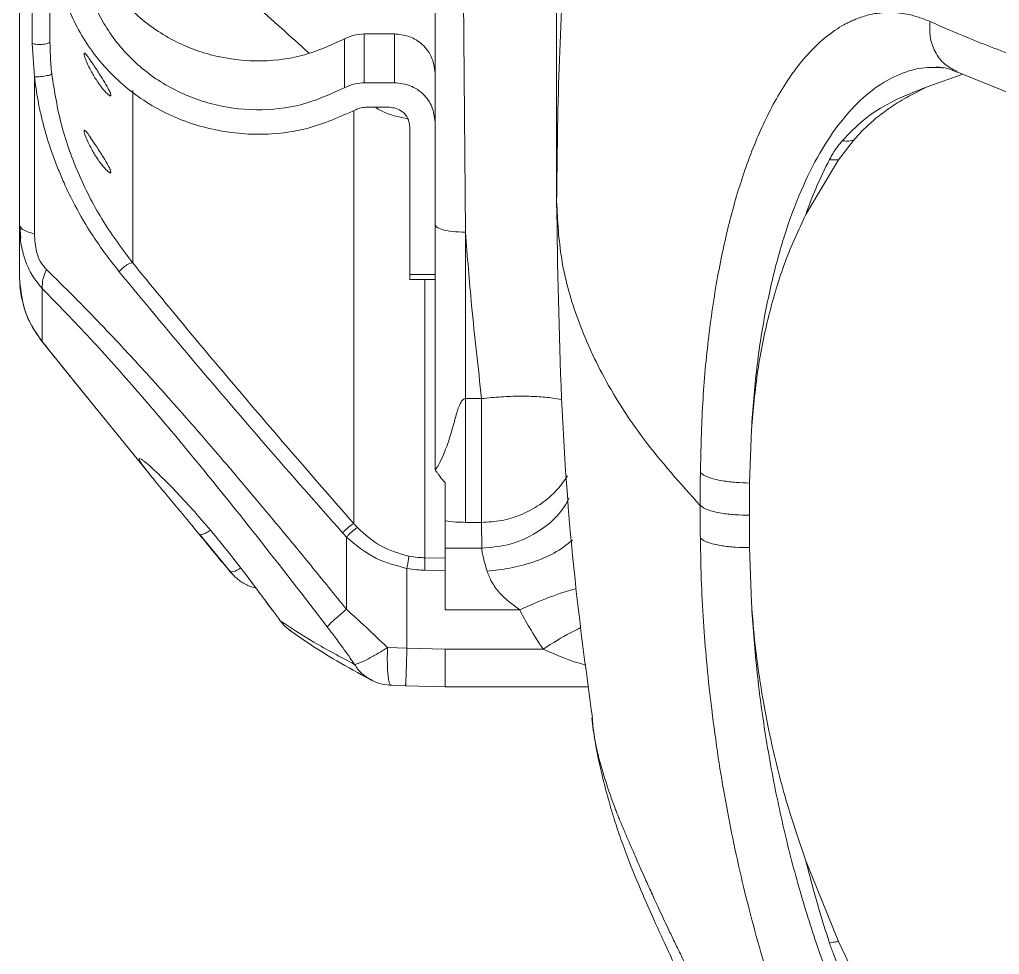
# Model space of a CAD drawing. Header units: millimetres. Extents: x 169 to 14583, y -399 to 10804.
# Drawn here: x 8996 to 9092.7, y 6290.1 to 6382.4 of the extents above; entities that cross this region are included whole.
import ezdxf

# ---------------------------------------------------------------- set-up
doc = ezdxf.new("R2010")
doc.units = ezdxf.units.MM
doc.header["$LTSCALE"] = 35

msp = doc.modelspace()

# ---------------------------------------------------------------- linework, layer by layer
at = {"color": 7, "linetype": 'Continuous', "lineweight": 18}
for p, q in [((8995.967, 6362.11), (8995.967, 6415.236)), ((8997.217, 6395.657), (8997.217, 6380.011)), ((8998.967, 6395.824), (8998.967, 6380.179)), ((9039.967, 6361.396), (9039.736, 6388.5)), ((9048.967, 6385.971), (9048.967, 6364.411)), ((9029.988, 6380.962), (9029.988, 6376.143)), ((9032.967, 6380.962), (9029.988, 6380.962)), ((9032.967, 6376.143), (9032.967, 6380.962)), ((8997.217, 6380.011), (8997.441, 6376.734)), ((9088.457, 6377.218), (9097.477, 6373.579)), ((8997.441, 6361.211), (8997.441, 6376.734)), ((9029.988, 6376.143), (9032.967, 6376.143)), ((9085.541, 6375.748), (9089.045, 6376.981)), ((9007.139, 6358.359), (9007.139, 6375.383)), ((9004.842, 6374.929), (9004.977, 6374.929)), ((9032.467, 6373.724), (9030.118, 6373.724)), ((9036.967, 6372.366), (9036.939, 6372.367)), ((9034.467, 6357.232), (9034.467, 6371.79)), ((9076.768, 6368.55), (9078.248, 6370.458)), ((9073.554, 6363.158), (9076.768, 6368.55)), ((9004.842, 6367.32), (9004.977, 6367.32)), ((8995.989, 6362.026), (8996.097, 6360.812)), ((9036.967, 6362.157), (9036.967, 6338.002)), ((9039.967, 6344.98), (9039.967, 6361.396)), ((9034.467, 6357.232), (9036.967, 6357.232)), ((9034.467, 6356.732), (9036.967, 6356.732)), ((9035.975, 6329.269), (9035.975, 6356.732)), ((8996.001, 6356.491), (8996.017, 6355.893)), ((8996.001, 6356.077), (8996.165, 6354.91)), ((8997.983, 6350.857), (9002.832, 6344.864)), ((9001.383, 6346.641), (9008.717, 6337.615)), ((9002.83, 6344.863), (9001.385, 6346.643)), ((9041.566, 6344.98), (9039.967, 6344.98)), ((9068.186, 6341.935), (9068.008, 6336.65)), ((9037.022, 6338.004), (9036.997, 6337.895)), ((9068.008, 6330.28), (9068.008, 6336.65)), ((9037.967, 6330.234), (9037.967, 6332.926)), ((9039.967, 6332.77), (9041.566, 6332.77)), ((9041.572, 6330.234), (9041.566, 6332.77)), ((9013.761, 6331.555), (9016.791, 6327.874)), ((9028.228, 6324.192), (9028.228, 6331.317)), ((9037.967, 6330.234), (9041.572, 6330.234)), ((9037.967, 6329.219), (9037.967, 6330.234)), ((9068.008, 6330.28), (9068.186, 6324.854)), ((9037.967, 6329.219), (9035.975, 6329.269)), ((9034.188, 6320.357), (9034.188, 6328.231)), ((9035.949, 6328.049), (9037.967, 6327.998)), ((9037.967, 6327.998), (9037.967, 6324.129)), ((9018.845, 6326.876), (9021.611, 6323.174)), ((9018.956, 6326.738), (9018.861, 6326.888)), ((9045.324, 6324.129), (9037.967, 6324.129)), ((9021.632, 6323.224), (9021.694, 6323.063)), ((9032.266, 6320.421), (9034.188, 6320.357)), ((9037.967, 6320.26), (9034.188, 6320.357)), ((9037.967, 6320.26), (9047.64, 6320.26)), ((9032.581, 6316.695), (9034.064, 6316.632)), ((9034.064, 6316.635), (9037.997, 6316.535)), ((9037.967, 6316.536), (9052.111, 6316.536)), ((9076.768, 6291.411), (9073.554, 6299.36)), ((9078.248, 6288.326), (9076.768, 6291.411))]:
    msp.add_line(p, q, dxfattribs=at)
at = {"color": 7, "linetype": 'Continuous', "lineweight": 18, "flags": 128}
for points in [[(9028.031, 6380.467), (9028.031, 6377.768), (9028.031, 6375.648)], [(9028.961, 6332.639), (9028.961, 6356.411), (9028.961, 6373.41)]]:
    msp.add_lwpolyline(points, dxfattribs=at)
at = {"color": 7, "linetype": 'Continuous', "lineweight": 18}
for points, knots in [([(9048.967, 6364.411), (9049.016, 6368.811), (9049.113, 6377.563), (9049.976, 6393.103), (9051.283, 6404.187), (9052.08, 6410.946)], [0, 0, 0, 0, 0.282916, 0.562699, 1, 1, 1, 1]), ([(9007.139, 6394.142), (9009.099, 6392.507), (9013.018, 6389.237), (9018.806, 6384.236), (9022.698, 6380.719), (9024.495, 6379.096)], [0, 0, 0, 0, 0.349959, 0.699942, 1, 1, 1, 1]), ([(9028.031, 6380.467), (9026.65, 6379.845), (9023.89, 6378.602), (9019.298, 6378.123), (9014.757, 6378.724), (9010.526, 6380.457), (9006.884, 6383.178), (9004.154, 6386.721), (9002.567, 6390.05), (9002.358, 6392.166), (9002.293, 6392.82)], [0, 0, 0, 0, 0.134285, 0.268571, 0.402856, 0.537141, 0.671427, 0.805712, 0.939998, 1, 1, 1, 1]), ([(9036.967, 6362.157), (9036.967, 6362.672), (9036.967, 6363.754), (9036.967, 6365.45), (9036.967, 6367.154), (9036.967, 6368.684), (9036.967, 6370.254), (9036.967, 6372.199), (9036.967, 6374.593), (9036.967, 6378.509), (9036.967, 6383.376), (9036.967, 6387.406), (9036.967, 6389.259)], [0, 0, 0, 0, 0.057097, 0.119661, 0.187692, 0.245797, 0.288938, 0.361499, 0.461192, 0.554016, 0.794934, 1, 1, 1, 1]), ([(9085.817, 6382.178), (9085.523, 6382.301), (9084.833, 6382.59), (9083.839, 6382.866), (9082.772, 6383.046), (9081.81, 6383.097), (9080.948, 6383.045), (9080.244, 6382.942), (9079.622, 6382.805), (9079.027, 6382.627), (9078.489, 6382.428), (9078.034, 6382.23), (9077.658, 6382.046), (9077.362, 6381.888), (9076.596, 6381.452), (9075.38, 6380.591), (9073.765, 6379.027), (9072.293, 6377.199), (9070.964, 6375.162), (9069.416, 6372.304), (9067.753, 6368.375), (9066.136, 6363.13), (9064.86, 6357.402), (9063.928, 6351.216), (9063.315, 6344.604), (9063.205, 6339.964), (9063.15, 6337.661)], [0, 0, 0, 0, 0.026224, 0.061534, 0.088732, 0.121801, 0.148114, 0.166833, 0.186037, 0.20513, 0.221787, 0.236007, 0.247789, 0.257134, 0.26404, 0.320635, 0.374652, 0.426091, 0.47495, 0.521228, 0.607062, 0.688578, 0.765759, 0.844921, 0.923008, 1, 1, 1, 1]), ([(9085.817, 6382.178), (9085.793, 6381.685), (9085.743, 6380.652), (9086.259, 6379.175), (9087.163, 6377.907), (9088.062, 6377.478), (9088.488, 6377.273)], [0, 0, 0, 0, 0.235273, 0.492064, 0.758698, 1, 1, 1, 1]), ([(9094.682, 6378.595), (9092.959, 6379.244), (9089.882, 6380.403), (9087.059, 6381.636), (9085.817, 6382.178)], [0, 0, 0, 0, 0.559997, 1, 1, 1, 1]), ([(9029.988, 6380.962), (9029.604, 6380.935), (9028.918, 6380.886), (9028.302, 6380.595), (9028.031, 6380.467)], [0, 0, 0, 0, 0.559677, 1, 1, 1, 1]), ([(9036.967, 6377.093), (9036.892, 6377.661), (9036.741, 6378.796), (9035.67, 6380.068), (9034.351, 6380.827), (9033.428, 6380.917), (9032.967, 6380.962)], [0, 0, 0, 0, 0.279619, 0.559238, 0.779619, 1, 1, 1, 1]), ([(8997.217, 6380.011), (8997.29, 6379.993), (8997.437, 6379.958), (8997.723, 6379.929), (8998.027, 6379.922), (8998.326, 6379.938), (8998.593, 6379.976), (8998.801, 6380.032), (8998.941, 6380.102), (8998.958, 6380.153), (8998.967, 6380.179)], [0, 0, 0, 0, 0.125, 0.25, 0.375, 0.5, 0.625, 0.75, 0.875, 1, 1, 1, 1]), ([(8999.14, 6377.017), (8999.085, 6377.611), (8998.986, 6378.671), (8998.973, 6379.718), (8998.967, 6380.179)], [0, 0, 0, 0, 0.5597512, 1, 1, 1, 1]), ([(9004.977, 6374.929), (9004.972, 6374.966), (9004.962, 6375.04), (9004.857, 6375.299), (9004.594, 6375.803), (9004.107, 6376.599), (9003.542, 6377.489), (9003.015, 6378.283), (9002.682, 6378.76), (9002.5, 6378.975), (9002.406, 6379.058), (9002.347, 6379.071), (9002.34, 6379.018), (9002.336, 6378.992)], [0, 0, 0, 0, 0.049961, 0.102593, 0.21808, 0.355516, 0.504135, 0.649717, 0.775763, 0.834421, 0.891053, 0.94609, 1, 1, 1, 1]), ([(9002.336, 6378.992), (9002.34, 6378.953), (9002.347, 6378.873), (9002.406, 6378.667), (9002.501, 6378.404), (9002.677, 6377.977), (9003.016, 6377.292), (9003.532, 6376.4), (9004.108, 6375.601), (9004.594, 6375.06), (9004.857, 6374.861), (9004.962, 6374.854), (9004.972, 6374.905), (9004.977, 6374.929)], [0, 0, 0, 0, 0.0539023, 0.1089395, 0.1655799, 0.2242535, 0.3444028, 0.4957934, 0.6444362, 0.7818962, 0.8973858, 0.9500258, 1, 1, 1, 1]), ([(9087.169, 6377.606), (9086.543, 6377.643), (9085.062, 6377.732), (9082.785, 6377.061), (9080.365, 6375.718), (9078.065, 6373.659), (9075.917, 6370.925), (9073.955, 6367.525), (9072.215, 6363.489), (9070.731, 6358.858), (9069.542, 6353.676), (9068.647, 6348.041), (9068.34, 6343.97), (9068.186, 6341.935)], [0, 0, 0, 0, 0.068506, 0.162069, 0.255572, 0.348997, 0.442327, 0.535549, 0.628653, 0.721639, 0.81451, 0.907285, 1, 1, 1, 1]), ([(9086.463, 6377.7), (9086.819, 6377.675), (9087.5, 6377.628), (9088.165, 6377.336), (9088.482, 6377.198)], [0, 0, 0, 0, 0.523511, 1, 1, 1, 1]), ([(8997.441, 6376.734), (8997.505, 6376.732), (8997.641, 6376.729), (8997.91, 6376.741), (8998.222, 6376.77), (8998.541, 6376.816), (8998.815, 6376.871), (8999.009, 6376.927), (8999.119, 6376.977), (8999.134, 6377.004), (8999.14, 6377.017)], [0, 0, 0, 0, 0.1082908, 0.2311871, 0.3658366, 0.5066474, 0.6462963, 0.7778026, 0.8963781, 1, 1, 1, 1]), ([(8997.441, 6376.734), (8997.487, 6376.352), (8997.581, 6375.567), (8997.785, 6374.358), (8998.044, 6373.091), (8998.37, 6371.771), (8998.766, 6370.403), (8999.237, 6368.993), (8999.766, 6367.602), (9000.479, 6365.934), (9001.562, 6363.726), (9003.305, 6360.725), (9004.893, 6358.662), (9005.79, 6357.497)], [0, 0, 0, 0, 0.053908, 0.110819, 0.170723, 0.233626, 0.299532, 0.36844, 0.440353, 0.507101, 0.622613, 0.786899, 1, 1, 1, 1]), ([(8999.14, 6377.017), (8999.412, 6375.299), (8999.955, 6371.86), (9001.781, 6366.939), (9004.133, 6362.363), (9006.137, 6359.694), (9007.139, 6358.359)], [0, 0, 0, 0, 0.249495, 0.499369, 0.749584, 1, 1, 1, 1]), ([(9028.031, 6375.648), (9028.379, 6375.806), (9029.002, 6376.088), (9029.686, 6376.126), (9029.988, 6376.143)], [0, 0, 0, 0, 0.559678, 1, 1, 1, 1]), ([(9036.967, 6372.273), (9036.905, 6372.78), (9036.782, 6373.793), (9035.863, 6375.075), (9034.537, 6375.963), (9033.49, 6376.083), (9032.967, 6376.143)], [0, 0, 0, 0, 0.250174, 0.500017, 0.750016, 1, 1, 1, 1]), ([(9085.541, 6375.748), (9084.345, 6375.28), (9082.072, 6374.392), (9079.228, 6372.601), (9077.816, 6371.119), (9077.153, 6370.422)], [0, 0, 0, 0, 0.37079, 0.704073, 1, 1, 1, 1]), ([(9078.248, 6370.458), (9078.603, 6370.846), (9079.324, 6371.636), (9080.522, 6372.695), (9081.901, 6373.729), (9083.587, 6374.777), (9084.845, 6375.402), (9085.541, 6375.748)], [0, 0, 0, 0, 0.160294, 0.32612, 0.511153, 0.729326, 1, 1, 1, 1]), ([(9030.118, 6373.724), (9029.928, 6373.711), (9029.589, 6373.687), (9029.284, 6373.545), (9029.15, 6373.483)], [0, 0, 0, 0, 0.559685, 1, 1, 1, 1]), ([(9031.076, 6373.724), (9031.256, 6373.609), (9032.182, 6373.018), (9033.396, 6372.762), (9034.375, 6372.556)], [0, 0, 0, 0, 0.194251, 1, 1, 1, 1]), ([(9034.467, 6371.79), (9034.429, 6372.074), (9034.354, 6372.641), (9033.818, 6373.277), (9033.159, 6373.657), (9032.698, 6373.702), (9032.467, 6373.724)], [0, 0, 0, 0, 0.279619, 0.559238, 0.779619, 1, 1, 1, 1]), ([(9004.977, 6367.32), (9004.972, 6367.356), (9004.962, 6367.43), (9004.857, 6367.69), (9004.594, 6368.194), (9004.107, 6368.99), (9003.542, 6369.879), (9003.015, 6370.673), (9002.682, 6371.151), (9002.5, 6371.366), (9002.406, 6371.448), (9002.347, 6371.461), (9002.34, 6371.409), (9002.336, 6371.382)], [0, 0, 0, 0, 0.049961, 0.102593, 0.21808, 0.355516, 0.504135, 0.649717, 0.775763, 0.834421, 0.891053, 0.94609, 1, 1, 1, 1]), ([(9002.336, 6371.382), (9002.34, 6371.343), (9002.347, 6371.263), (9002.406, 6371.058), (9002.501, 6370.795), (9002.677, 6370.368), (9003.016, 6369.683), (9003.532, 6368.791), (9004.108, 6367.991), (9004.594, 6367.45), (9004.857, 6367.252), (9004.962, 6367.245), (9004.972, 6367.295), (9004.977, 6367.32)], [0, 0, 0, 0, 0.053902, 0.108939, 0.16558, 0.224254, 0.344403, 0.495793, 0.644436, 0.781896, 0.897386, 0.950026, 1, 1, 1, 1]), ([(9077.153, 6370.422), (9076.992, 6370.224), (9076.727, 6369.897), (9076.394, 6369.417), (9076.129, 6368.999), (9075.971, 6368.71), (9075.891, 6368.565)], [0, 0, 0, 0, 0.3403628, 0.5603942, 0.7802695, 1, 1, 1, 1]), ([(9078.248, 6370.458), (9078.049, 6370.425), (9077.694, 6370.365), (9077.318, 6370.405), (9077.153, 6370.422)], [0, 0, 0, 0, 0.56, 1, 1, 1, 1]), ([(9075.891, 6368.565), (9075.426, 6367.634), (9074.596, 6365.972), (9073.873, 6364.018), (9073.554, 6363.158)], [0, 0, 0, 0, 0.5600348, 1, 1, 1, 1]), ([(9076.768, 6368.55), (9076.607, 6368.537), (9076.32, 6368.513), (9076.022, 6368.549), (9075.891, 6368.565)], [0, 0, 0, 0, 0.56, 1, 1, 1, 1]), ([(9048.967, 6364.411), (9049.067, 6357.943), (9049.264, 6345.092), (9050.51, 6328.118), (9051.932, 6317.664), (9052.494, 6313.533)], [0, 0, 0, 0, 0.380012, 0.755051, 1, 1, 1, 1]), ([(9048.967, 6364.411), (9049.063, 6362.528), (9049.255, 6358.762), (9050.794, 6353.124), (9053.418, 6347.175), (9057.318, 6340.927), (9061.196, 6336.598), (9063.135, 6334.434)], [0, 0, 0, 0, 0.186669, 0.373339, 0.560008, 0.780004, 1, 1, 1, 1]), ([(9068.186, 6341.935), (9068.366, 6343.895), (9068.729, 6347.834), (9069.876, 6353.361), (9071.433, 6358.595), (9072.843, 6361.628), (9073.554, 6363.158)], [0, 0, 0, 0, 0.241097, 0.484517, 0.739988, 1, 1, 1, 1]), ([(8997.441, 6361.211), (8996.974, 6361.36), (8996.14, 6361.625), (8996.02, 6361.962), (8995.967, 6362.11)], [0, 0, 0, 0, 0.56, 1, 1, 1, 1]), ([(8995.967, 6362.11), (8995.992, 6361.513), (8996.04, 6360.331), (8996.472, 6358.643), (8997.164, 6357.085), (8997.857, 6356.257), (8998.206, 6355.84)], [0, 0, 0, 0, 0.253889, 0.502863, 0.750121, 1, 1, 1, 1]), ([(8995.967, 6356.902), (8995.967, 6357.055), (8995.967, 6357.362), (8995.967, 6358.601), (8995.967, 6360.172), (8995.967, 6361.464), (8995.967, 6362.11)], [0, 0, 0, 0, 0.28002, 0.559845, 0.779819, 1, 1, 1, 1]), ([(9039.967, 6361.396), (9039.527, 6361.41), (9038.647, 6361.439), (9037.661, 6361.642), (9037.072, 6361.893), (9037.002, 6362.069), (9036.967, 6362.157)], [0, 0, 0, 0, 0.279619, 0.559238, 0.779619, 1, 1, 1, 1]), ([(8998.619, 6357.709), (8998.41, 6357.953), (8997.989, 6358.445), (8997.523, 6359.693), (8997.472, 6360.627), (8997.441, 6361.211)], [0, 0, 0, 0, 0.269672, 0.543355, 1, 1, 1, 1]), ([(9041.566, 6344.98), (9041.217, 6348.041), (9040.594, 6353.505), (9040.159, 6358.986), (9039.967, 6361.396)], [0, 0, 0, 0, 0.560375, 1, 1, 1, 1]), ([(8998.206, 6355.84), (8998.203, 6356.152), (8998.198, 6356.705), (8998.491, 6357.404), (8998.619, 6357.709)], [0, 0, 0, 0, 0.563946, 1, 1, 1, 1]), ([(9028.228, 6324.192), (9027.05, 6325.641), (9024.828, 6328.377), (9021.679, 6332.197), (9018.745, 6335.711), (9015.984, 6338.967), (9013.353, 6342.016), (9010.522, 6345.234), (9007.533, 6348.546), (9004.338, 6351.959), (9001.406, 6354.982), (8999.52, 6356.828), (8998.619, 6357.709)], [0, 0, 0, 0, 0.120802, 0.228023, 0.321638, 0.419506, 0.508218, 0.58775, 0.70514, 0.80894, 0.908791, 1, 1, 1, 1]), ([(9005.79, 6357.497), (9005.834, 6357.55), (9005.927, 6357.662), (9006.113, 6357.84), (9006.327, 6358.015), (9006.574, 6358.184), (9006.819, 6358.312), (9007.024, 6358.376), (9007.103, 6358.364), (9007.139, 6358.359)], [0, 0, 0, 0, 0.119837, 0.249767, 0.38614, 0.524011, 0.700737, 0.861048, 1, 1, 1, 1]), ([(9028.961, 6332.639), (9026.856, 6335.045), (9022.647, 6339.857), (9016.926, 6346.564), (9011.745, 6352.738), (9008.675, 6356.485), (9007.139, 6358.359)], [0, 0, 0, 0, 0.280014, 0.560012, 0.780012, 1, 1, 1, 1]), ([(8998.206, 6350.604), (8997.836, 6351.116), (8997.09, 6352.149), (8996.197, 6354.265), (8996.054, 6355.905), (8995.967, 6356.902)], [0, 0, 0, 0, 0.278543, 0.561128, 1, 1, 1, 1]), ([(9005.79, 6357.497), (9008.149, 6354.65), (9012.868, 6348.958), (9020.248, 6340.345), (9025.304, 6334.61), (9027.832, 6331.743)], [0, 0, 0, 0, 0.333396, 0.666723, 1, 1, 1, 1]), ([(9034.467, 6356.747), (9034.467, 6356.765), (9034.467, 6356.809), (9034.467, 6356.948), (9034.467, 6357.102), (9034.467, 6357.188), (9034.467, 6357.232)], [0, 0, 0, 0, 0.258064, 0.633884, 0.814479, 1, 1, 1, 1]), ([(8998.206, 6355.84), (8999.782, 6354.226), (9002.935, 6350.995), (9007.682, 6345.647), (9013.183, 6339.14), (9019.418, 6331.401), (9024.028, 6325.443), (9026.334, 6322.461)], [0, 0, 0, 0, 0.1661, 0.33243, 0.499035, 0.749325, 1, 1, 1, 1]), ([(8996.107, 6355.222), (8996.31, 6354.369), (8996.714, 6352.673), (8997.727, 6351.254), (8998.231, 6350.549)], [0, 0, 0, 0, 0.502789, 1, 1, 1, 1]), ([(9001.385, 6346.643), (9001.232, 6346.831), (9000.167, 6348.141), (8999.111, 6349.467), (8998.206, 6350.604)], [0, 0, 0, 0, 0.14345, 1, 1, 1, 1]), ([(9049.465, 6344.866), (9049.437, 6344.873), (9049.186, 6344.94), (9048.41, 6345.063), (9047.103, 6345.194), (9045.364, 6345.23), (9043.511, 6345.174), (9042.212, 6345.044), (9041.566, 6344.98)], [0, 0, 0, 0, 0.016373, 0.147367, 0.367848, 0.573682, 0.788028, 1, 1, 1, 1]), ([(9039.967, 6344.98), (9039.923, 6344.973), (9039.828, 6344.96), (9039.642, 6344.815), (9039.35, 6344.341), (9038.947, 6343.052), (9038.446, 6341.092), (9037.742, 6339.216), (9037.229, 6338.265), (9037.007, 6337.943), (9036.98, 6337.982), (9036.967, 6338.002)], [0, 0, 0, 0, 0.013434, 0.029251, 0.072006, 0.191063, 0.466443, 0.739306, 0.871643, 0.93657, 1, 1, 1, 1]), ([(9039.967, 6332.77), (9039.967, 6333.077), (9039.967, 6333.714), (9039.967, 6335.645), (9039.967, 6338.337), (9039.967, 6341.625), (9039.967, 6343.891), (9039.967, 6344.98)], [0, 0, 0, 0, 0.176813, 0.367149, 0.563551, 0.790275, 1, 1, 1, 1]), ([(9041.566, 6332.77), (9041.566, 6333.098), (9041.566, 6333.755), (9041.566, 6335.705), (9041.566, 6338.309), (9041.566, 6341.55), (9041.566, 6343.836), (9041.566, 6344.98)], [0, 0, 0, 0, 0.186781, 0.373563, 0.560344, 0.780172, 1, 1, 1, 1]), ([(9018.956, 6326.738), (9018.36, 6327.531), (9017.179, 6329.101), (9015.309, 6331.415), (9013.47, 6333.567), (9011.91, 6335.281), (9010.713, 6336.523), (9009.893, 6337.334), (9009.139, 6338.047), (9008.598, 6338.522), (9008.221, 6338.819), (9007.941, 6339.018), (9007.786, 6339.08), (9007.75, 6339.02), (9007.798, 6338.872), (9007.974, 6338.59), (9008.279, 6338.177), (9008.504, 6337.882), (9008.669, 6337.677), (9008.718, 6337.615)], [0, 0, 0, 0, 0.110834, 0.219561, 0.32658, 0.432298, 0.500407, 0.557647, 0.603879, 0.675876, 0.706028, 0.738988, 0.799385, 0.828553, 0.859865, 0.920565, 0.953886, 0.986247, 1, 1, 1, 1]), ([(9008.718, 6337.615), (9008.817, 6337.491), (9009.089, 6337.149), (9009.671, 6336.441), (9010.583, 6335.341), (9011.922, 6333.739), (9013.044, 6332.381), (9013.679, 6331.612)], [0, 0, 0, 0, 0.085551, 0.235837, 0.409823, 0.666009, 1, 1, 1, 1]), ([(9037.967, 6336.712), (9037.838, 6336.834), (9037.585, 6337.073), (9037.401, 6337.396), (9037.191, 6337.662), (9036.998, 6337.848), (9036.976, 6337.961), (9036.967, 6338.002)], [0, 0, 0, 0, 0.28666, 0.563675, 0.743136, 0.906297, 1, 1, 1, 1]), ([(9063.15, 6337.661), (9063.145, 6337.059), (9063.136, 6335.983), (9063.135, 6334.907), (9063.135, 6334.434)], [0, 0, 0, 0, 0.560001, 1, 1, 1, 1]), ([(9063.15, 6337.661), (9063.369, 6337.506), (9063.812, 6337.194), (9065.169, 6336.872), (9066.624, 6336.69), (9067.56, 6336.663), (9068.008, 6336.65)], [0, 0, 0, 0, 0.286479, 0.578177, 0.797872, 1, 1, 1, 1]), ([(9037.967, 6332.926), (9037.967, 6333.375), (9037.967, 6334.268), (9037.967, 6335.9), (9037.967, 6336.712)], [0, 0, 0, 0, 0.5024739, 1, 1, 1, 1]), ([(9041.566, 6332.77), (9042.217, 6332.805), (9043.532, 6332.877), (9045.481, 6333.472), (9046.919, 6334.231), (9047.897, 6334.945), (9048.484, 6335.448), (9049.257, 6336.208), (9049.723, 6336.885), (9050.039, 6337.344)], [0, 0, 0, 0, 0.192646, 0.388923, 0.599515, 0.674329, 0.751687, 0.831698, 1, 1, 1, 1]), ([(9068.008, 6336.65), (9068.003, 6336.056), (9067.995, 6334.994), (9067.994, 6333.933), (9067.993, 6333.465)], [0, 0, 0, 0, 0.5599512, 1, 1, 1, 1]), ([(9041.572, 6330.234), (9042.558, 6330.315), (9044.619, 6330.484), (9047.466, 6331.926), (9049.401, 6333.613), (9050.049, 6334.879), (9050.204, 6335.182)], [0, 0, 0, 0, 0.279796, 0.584503, 0.900569, 1, 1, 1, 1]), ([(9063.135, 6334.434), (9063.136, 6333.831), (9063.137, 6332.756), (9063.146, 6331.68), (9063.15, 6331.207)], [0, 0, 0, 0, 0.559999, 1, 1, 1, 1]), ([(9063.135, 6334.434), (9063.341, 6334.288), (9063.764, 6333.988), (9065.076, 6333.676), (9066.548, 6333.496), (9067.52, 6333.475), (9067.993, 6333.465)], [0, 0, 0, 0, 0.273045, 0.561717, 0.786955, 1, 1, 1, 1]), ([(9027.832, 6331.743), (9027.907, 6331.815), (9028.065, 6331.965), (9028.343, 6332.207), (9028.622, 6332.431), (9028.854, 6332.596), (9028.927, 6332.625), (9028.961, 6332.639)], [0, 0, 0, 0, 0.1791839, 0.3752015, 0.5765202, 0.80196, 1, 1, 1, 1]), ([(9029.317, 6332.248), (9029.249, 6332.32), (9029.129, 6332.448), (9029.012, 6332.581), (9028.961, 6332.639)], [0, 0, 0, 0, 0.560031, 1, 1, 1, 1]), ([(9037.967, 6332.926), (9038.31, 6332.876), (9038.934, 6332.787), (9039.646, 6332.775), (9039.967, 6332.77)], [0, 0, 0, 0, 0.549696, 1, 1, 1, 1]), ([(9067.993, 6333.465), (9067.994, 6332.871), (9067.995, 6331.809), (9068.004, 6330.747), (9068.008, 6330.28)], [0, 0, 0, 0, 0.560053, 1, 1, 1, 1]), ([(9014.782, 6331.967), (9014.601, 6331.86), (9014.206, 6331.626), (9013.826, 6331.516), (9013.727, 6331.581), (9013.679, 6331.612)], [0, 0, 0, 0, 0.302744, 0.662425, 1, 1, 1, 1]), ([(9013.679, 6331.612), (9014.244, 6330.926), (9015.253, 6329.7), (9016.263, 6328.474), (9016.708, 6327.935)], [0, 0, 0, 0, 0.560008, 1, 1, 1, 1]), ([(9027.832, 6331.743), (9027.904, 6331.662), (9028.034, 6331.518), (9028.168, 6331.379), (9028.228, 6331.317)], [0, 0, 0, 0, 0.559981, 1, 1, 1, 1]), ([(9028.228, 6331.317), (9028.296, 6331.39), (9028.441, 6331.543), (9028.7, 6331.79), (9028.969, 6332.024), (9029.202, 6332.201), (9029.28, 6332.233), (9029.317, 6332.248)], [0, 0, 0, 0, 0.173564, 0.365666, 0.566178, 0.795117, 1, 1, 1, 1]), ([(9034.375, 6329.435), (9033.42, 6329.705), (9031.501, 6330.246), (9030.048, 6331.579), (9029.317, 6332.248)], [0, 0, 0, 0, 0.497305, 1, 1, 1, 1]), ([(9028.228, 6331.317), (9029.168, 6330.528), (9030.92, 6329.057), (9033.153, 6328.493), (9034.188, 6328.231)], [0, 0, 0, 0, 0.536542, 1, 1, 1, 1]), ([(9050.522, 6331.021), (9049.96, 6330.572), (9048.907, 6329.729), (9046.678, 6328.819), (9044.415, 6328.202), (9042.859, 6328.028), (9042.11, 6327.945)], [0, 0, 0, 0, 0.2866774, 0.5376902, 0.7773496, 1, 1, 1, 1]), ([(9063.15, 6331.207), (9063.178, 6329.689), (9063.231, 6326.801), (9063.47, 6322.576), (9063.803, 6318.46), (9064.269, 6314.141), (9064.876, 6309.714), (9065.612, 6305.295), (9066.443, 6301.03), (9067.411, 6296.724), (9068.518, 6292.411), (9069.564, 6288.813), (9070.496, 6285.891), (9071.276, 6283.6), (9072.112, 6281.302), (9073.003, 6279.009), (9073.95, 6276.734), (9074.953, 6274.488), (9076.012, 6272.286), (9077.289, 6269.827), (9078.882, 6267.048), (9080.892, 6264), (9083.241, 6260.969), (9084.924, 6259.375), (9085.817, 6258.531)], [0, 0, 0, 0, 0.0499818, 0.0951578, 0.1367719, 0.1826914, 0.2342885, 0.2800943, 0.3274614, 0.376386, 0.4268645, 0.4788933, 0.5075129, 0.5371415, 0.5677786, 0.5994237, 0.6320764, 0.6657365, 0.7004041, 0.7360792, 0.7884992, 0.8499606, 0.9204603, 1, 1, 1, 1]), ([(9063.15, 6331.207), (9063.356, 6331.063), (9063.779, 6330.767), (9065.091, 6330.466), (9066.563, 6330.298), (9067.535, 6330.286), (9068.008, 6330.28)], [0, 0, 0, 0, 0.273045, 0.561716, 0.786955, 1, 1, 1, 1]), ([(9042.11, 6327.945), (9042.028, 6328.214), (9041.864, 6328.75), (9041.699, 6329.408), (9041.592, 6329.933), (9041.579, 6330.133), (9041.572, 6330.234)], [0, 0, 0, 0, 0.254008, 0.504657, 0.752941, 1, 1, 1, 1]), ([(9034.188, 6328.231), (9034.216, 6328.377), (9034.272, 6328.675), (9034.335, 6329.063), (9034.369, 6329.324), (9034.373, 6329.399), (9034.375, 6329.435)], [0, 0, 0, 0, 0.282168, 0.577179, 0.799395, 1, 1, 1, 1]), ([(9034.375, 6329.435), (9034.672, 6329.387), (9035.202, 6329.302), (9035.739, 6329.279), (9035.975, 6329.269)], [0, 0, 0, 0, 0.559968, 1, 1, 1, 1]), ([(9037.967, 6327.998), (9037.967, 6328.129), (9037.967, 6328.391), (9037.967, 6328.768), (9037.967, 6329.079), (9037.967, 6329.172), (9037.967, 6329.219)], [0, 0, 0, 0, 0.251344, 0.500234, 0.75136, 1, 1, 1, 1]), ([(9016.708, 6327.935), (9016.776, 6327.9), (9016.917, 6327.828), (9017.374, 6328.007), (9017.727, 6328.228), (9017.791, 6328.268)], [0, 0, 0, 0, 0.4337483, 0.8964043, 1, 1, 1, 1]), ([(9016.755, 6327.887), (9017.001, 6327.627), (9017.492, 6327.108), (9018.374, 6326.558), (9019.011, 6326.36), (9019.304, 6326.269)], [0, 0, 0, 0, 0.351722, 0.701461, 1, 1, 1, 1]), ([(9034.188, 6328.231), (9034.515, 6328.179), (9035.098, 6328.085), (9035.689, 6328.06), (9035.949, 6328.049)], [0, 0, 0, 0, 0.559968, 1, 1, 1, 1]), ([(9042.11, 6327.945), (9042.241, 6327.601), (9042.521, 6326.867), (9043.55, 6325.437), (9044.622, 6324.646), (9045.324, 6324.129)], [0, 0, 0, 0, 0.233033, 0.49778, 1, 1, 1, 1]), ([(9021.694, 6323.063), (9021.182, 6323.748), (9020.266, 6324.971), (9019.356, 6326.198), (9018.956, 6326.738)], [0, 0, 0, 0, 0.559953, 1, 1, 1, 1]), ([(9050.888, 6326.22), (9050.03, 6325.975), (9048.343, 6325.493), (9046.318, 6324.578), (9045.324, 6324.129)], [0, 0, 0, 0, 0.5085753, 1, 1, 1, 1]), ([(9068.186, 6324.854), (9068.296, 6323.455), (9068.518, 6320.652), (9069.108, 6316.416), (9070.035, 6311.399), (9071.435, 6305.61), (9072.844, 6301.456), (9073.554, 6299.36)], [0, 0, 0, 0, 0.160713, 0.32182, 0.484621, 0.740023, 1, 1, 1, 1]), ([(9068.186, 6324.854), (9068.34, 6322.668), (9068.647, 6318.295), (9069.542, 6311.712), (9070.731, 6305.246), (9072.215, 6298.985), (9073.955, 6293.015), (9075.917, 6287.41), (9078.065, 6282.234), (9080.365, 6277.539), (9082.784, 6273.367), (9085.289, 6269.772), (9087.85, 6266.728), (9089.576, 6265.233), (9090.439, 6264.485)], [0, 0, 0, 0, 0.082876, 0.165806, 0.248821, 0.331937, 0.415162, 0.498491, 0.581917, 0.665429, 0.74901, 0.832644, 0.916313, 1, 1, 1, 1]), ([(9026.334, 6322.461), (9026.539, 6322.682), (9026.905, 6323.077), (9027.823, 6323.851), (9028.228, 6324.192)], [0, 0, 0, 0, 0.56, 1, 1, 1, 1]), ([(9032.266, 6320.421), (9031.556, 6321.1), (9030.221, 6322.378), (9028.863, 6323.614), (9028.228, 6324.192)], [0, 0, 0, 0, 0.5321429, 1, 1, 1, 1]), ([(9047.64, 6320.26), (9047.171, 6320.961), (9046.333, 6322.215), (9045.632, 6323.544), (9045.324, 6324.129)], [0, 0, 0, 0, 0.559931, 1, 1, 1, 1]), ([(9021.694, 6323.063), (9022.76, 6322.356), (9024.953, 6320.9), (9027.643, 6319.486), (9029.026, 6318.759)], [0, 0, 0, 0, 0.48572, 1, 1, 1, 1]), ([(9022.699, 6322.105), (9022.597, 6322.168), (9022.196, 6322.411), (9021.908, 6322.785), (9021.694, 6323.063)], [0, 0, 0, 0, 0.255007, 1, 1, 1, 1]), ([(9022.583, 6322.149), (9023.258, 6321.676), (9024.739, 6320.636), (9027.38, 6319.012), (9029.444, 6317.877), (9030.554, 6317.267)], [0, 0, 0, 0, 0.278708, 0.612083, 1, 1, 1, 1]), ([(9026.334, 6322.461), (9026.848, 6321.779), (9027.77, 6320.554), (9028.641, 6319.31), (9029.026, 6318.759)], [0, 0, 0, 0, 0.5570601, 1, 1, 1, 1]), ([(9051.365, 6322.374), (9051.024, 6322.217), (9049.907, 6321.702), (9048.57, 6320.851), (9047.64, 6320.26)], [0, 0, 0, 0, 0.304829, 1, 1, 1, 1]), ([(9029.027, 6318.759), (9029.173, 6318.792), (9029.471, 6318.858), (9030.245, 6319.219), (9031.192, 6319.741), (9031.913, 6320.197), (9032.266, 6320.421)], [0, 0, 0, 0, 0.245422, 0.5, 0.754579, 1, 1, 1, 1]), ([(9032.593, 6316.748), (9032.578, 6316.736), (9032.523, 6316.692), (9032.445, 6316.938), (9032.358, 6317.341), (9032.297, 6317.958), (9032.247, 6318.923), (9032.259, 6319.831), (9032.266, 6320.421)], [0, 0, 0, 0, 0.056054, 0.215957, 0.37927, 0.542615, 0.702613, 1, 1, 1, 1]), ([(9034.058, 6316.79), (9034.06, 6316.696), (9034.065, 6316.499), (9034.1, 6317.382), (9034.144, 6318.761), (9034.174, 6319.839), (9034.188, 6320.357)], [0, 0, 0, 0, 0.270261, 0.562429, 0.789736, 1, 1, 1, 1]), ([(9037.967, 6316.598), (9037.967, 6316.586), (9037.967, 6316.516), (9037.967, 6317.143), (9037.967, 6318.408), (9037.967, 6319.643), (9037.967, 6320.26)], [0, 0, 0, 0, 0.062937, 0.375292, 0.687646, 1, 1, 1, 1]), ([(9051.834, 6318.701), (9051.804, 6318.708), (9050.363, 6319.044), (9048.987, 6319.658), (9047.64, 6320.26)], [0, 0, 0, 0, 0.021152, 1, 1, 1, 1]), ([(9030.428, 6317.368), (9030.174, 6317.526), (9029.611, 6317.877), (9029.233, 6318.447), (9029.027, 6318.759)], [0, 0, 0, 0, 0.452574, 1, 1, 1, 1]), ([(9030.427, 6317.365), (9030.555, 6317.286), (9030.962, 6317.036), (9031.747, 6316.782), (9032.403, 6316.72), (9032.731, 6316.689)], [0, 0, 0, 0, 0.187605, 0.593607, 1, 1, 1, 1]), ([(9030.696, 6317.209), (9030.666, 6317.218), (9030.565, 6317.247), (9030.485, 6317.318), (9030.428, 6317.368)], [0, 0, 0, 0, 0.288066, 1, 1, 1, 1]), ([(9052.425, 6313.477), (9052.528, 6312.697), (9052.782, 6310.788), (9053.395, 6307.976), (9054.117, 6305.213), (9054.803, 6302.976), (9055.679, 6300.41), (9056.823, 6297.528), (9058.294, 6294.15), (9059.785, 6290.864), (9061.315, 6287.658), (9062.907, 6284.488), (9064.522, 6281.437), (9066.275, 6278.305), (9068.151, 6275.151), (9070.14, 6272.028), (9072.128, 6269.119), (9074.07, 6266.474), (9075.615, 6264.5), (9076.749, 6263.108), (9077.494, 6262.213), (9078.215, 6261.366), (9078.989, 6260.475), (9079.918, 6259.428), (9081.215, 6258.005), (9082.971, 6256.15), (9085.267, 6253.838), (9088.077, 6251.146), (9090.213, 6249.247), (9091.357, 6248.23)], [0, 0, 0, 0, 0.03222, 0.0789588, 0.1190695, 0.1527114, 0.1839457, 0.2436736, 0.30004, 0.3488453, 0.3960188, 0.4415398, 0.4862919, 0.527839, 0.5733361, 0.6186, 0.661037, 0.7005395, 0.7366059, 0.751335, 0.7653695, 0.7787109, 0.7915866, 0.8080714, 0.8296693, 0.8616737, 0.9007454, 0.9468622, 1, 1, 1, 1]), ([(9088.637, 6253.38), (9087.159, 6254.739), (9084.202, 6257.457), (9080.267, 6261.537), (9076.679, 6265.617), (9073.594, 6269.5), (9070.492, 6273.807), (9067.907, 6277.839), (9065.681, 6281.639), (9064.017, 6284.649), (9062.575, 6287.396), (9061.497, 6289.538), (9060.726, 6291.111), (9060.194, 6292.216), (9059.718, 6293.216), (9059.29, 6294.129), (9058.852, 6295.075), (9058.338, 6296.197), (9057.835, 6297.313), (9057.4, 6298.29), (9057.045, 6299.095), (9056.652, 6299.991), (9056.198, 6301.04), (9055.814, 6301.935), (9055.535, 6302.586), (9055.334, 6303.062), (9055.14, 6303.529), (9054.956, 6303.986), (9054.761, 6304.487), (9054.542, 6305.068), (9054.299, 6305.742), (9053.517, 6308.04), (9052.734, 6310.673), (9052.523, 6312.974), (9052.472, 6313.53)], [0, 0, 0, 0, 0.071191, 0.142425, 0.204122, 0.267521, 0.321383, 0.394572, 0.436921, 0.477562, 0.517945, 0.550404, 0.567618, 0.58526, 0.598413, 0.611811, 0.626198, 0.641577, 0.664119, 0.679883, 0.690319, 0.705436, 0.727205, 0.748399, 0.758272, 0.767849, 0.778852, 0.788553, 0.797441, 0.811286, 0.826325, 0.841326, 0.961641, 1, 1, 1, 1]), ([(9073.554, 6299.36), (9073.962, 6297.805), (9074.69, 6295.028), (9075.524, 6292.412), (9075.891, 6291.261)], [0, 0, 0, 0, 0.559899, 1, 1, 1, 1]), ([(9075.891, 6291.261), (9076.058, 6291.298), (9076.356, 6291.364), (9076.642, 6291.397), (9076.768, 6291.411)], [0, 0, 0, 0, 0.56, 1, 1, 1, 1]), ([(9075.891, 6291.261), (9076.015, 6290.899), (9076.22, 6290.304), (9076.546, 6289.497), (9076.838, 6288.824), (9077.048, 6288.384), (9077.153, 6288.164)], [0, 0, 0, 0, 0.3396274, 0.5595876, 0.7797091, 1, 1, 1, 1])]:
    msp.add_open_spline(points, degree=3, knots=knots, dxfattribs=at)
for points in [[(9029.15, 6373.483), (9027.573, 6372.783), (9024.419, 6371.383), (9019.183, 6370.861), (9014.012, 6371.568), (9009.194, 6373.558), (9005.068, 6376.671), (9001.905, 6380.705), (8999.919, 6385.39), (8999.241, 6390.41), (8999.919, 6395.431), (9001.905, 6400.115), (9005.068, 6404.15), (9009.194, 6407.262), (9014.012, 6409.253), (9019.183, 6409.959), (9024.419, 6409.437), (9027.573, 6408.038), (9029.15, 6407.338)], [(9028.031, 6405.173), (9026.65, 6405.795), (9023.89, 6407.038), (9019.297, 6407.517), (9014.757, 6406.915), (9010.523, 6405.183), (9006.895, 6402.46), (9004.113, 6398.925), (9002.365, 6394.816), (9001.768, 6390.41), (9002.365, 6386.005), (9004.113, 6381.896), (9006.895, 6378.36), (9010.523, 6375.638), (9014.757, 6373.905), (9019.297, 6373.303), (9023.89, 6373.782), (9026.65, 6375.026), (9028.031, 6375.648)], [(8998.206, 6350.604), (8998.206, 6350.738), (8998.206, 6351.008), (8998.206, 6352.103), (8998.206, 6353.65), (8998.206, 6355.11), (8998.206, 6355.84)], [(9035.949, 6328.049), (9035.952, 6328.179), (9035.959, 6328.44), (9035.968, 6328.819), (9035.974, 6329.126), (9035.974, 6329.222), (9035.975, 6329.269)]]:
    msp.add_open_spline(points, degree=3, dxfattribs=at)

doc.saveas('drawing.dxf')
